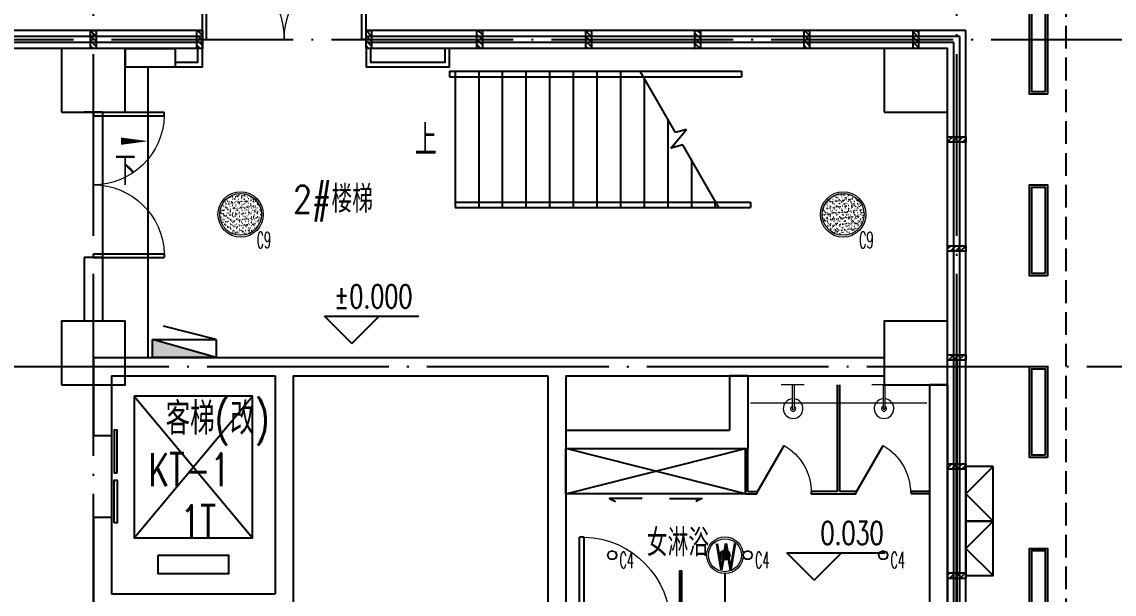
# Model space of a CAD drawing. Extents: x -621157 to 1764546, y -106808 to 741893.
# Drawn here: x 427137 to 439156, y 33896 to 40194 of the extents above; entities that cross this region are included whole.
import ezdxf
from ezdxf.enums import TextEntityAlignment as Align

# ---------------------------------------------------------------- set-up
doc = ezdxf.new("R2010")
doc.units = 0
doc.header["$LTSCALE"] = 1000
doc.header["$MEASUREMENT"] = 0
for name, pattern in [('XREF-A-101-平面图_t3$0$__DASH', [0.35, 0.25, -0.1]), ('XREF-A-101-平面图_t3$0$DASH', [0.35, 0.25, -0.1]), ('XREF-A-101-平面图_t3$0$DOTE', [2.42, 2, -0.2, 0.02, -0.2])]:
    doc.linetypes.add(name, pattern=pattern)
for name, color, linetype in [('0-底图', 7, 'Continuous'), ('KNX line', 3, 'Continuous'), ('WIRE-照明', 4, 'Continuous'), ('XREF-A-101-平面图_t3$0$A-COLUMN', 8, 'Continuous'), ('XREF-A-101-平面图_t3$0$A-CURTWALL', 8, 'Continuous'), ('XREF-A-101-平面图_t3$0$A-DIM_ELEV', 8, 'Continuous'), ('XREF-A-101-平面图_t3$0$A-DOTE', 8, 'Continuous'), ('XREF-A-101-平面图_t3$0$A-GROUND', 8, 'Continuous'), ('XREF-A-101-平面图_t3$0$A-LEAD-AROW', 8, 'Continuous'), ('XREF-A-101-平面图_t3$0$A-PUB-TEXT', 8, 'Continuous'), ('XREF-A-101-平面图_t3$0$A-RAIL', 8, 'Continuous'), ('XREF-A-101-平面图_t3$0$A-ROOM-CH', 8, 'Continuous'), ('XREF-A-101-平面图_t3$0$A-SEE', 8, 'Continuous'), ('XREF-A-101-平面图_t3$0$A-STAIR', 8, 'Continuous'), ('XREF-A-101-平面图_t3$0$A-SURFACE', 8, 'Continuous'), ('XREF-A-101-平面图_t3$0$A-WALL', 8, 'Continuous'), ('XREF-A-101-平面图_t3$0$A-WALL-FILL', 8, 'Continuous'), ('XREF-A-101-平面图_t3$0$A-WINDOW', 8, 'Continuous'), ('XREF-A-101-平面图_t3$0$A-开启符号', 8, 'Continuous'), ('XREF-A-101-平面图_t3$0$A-背衬铝板', 8, 'Continuous'), ('XREF-A-101-平面图_t3$0$DIM_SYMB', 8, 'Continuous'), ('XREF-A-101-平面图_t3$0$EQUIP_消火栓', 8, 'Continuous'), ('XREF-A-101-平面图_t3$0$HANDRAIL', 8, 'Continuous'), ('XREF-A-101-平面图_t3$0$I-FURNITURE', 8, 'Continuous'), ('XREF-A-101-平面图_t3$0$LVTRY', 8, 'Continuous'), ('XREF-A-101-平面图_t3$0$PUB_TEXT', 8, 'Continuous'), ('XREF-A-101-平面图_t3$0$STAIR', 8, 'Continuous')]:
    doc.layers.add(name, color=color, linetype=linetype)
for name, color, linetype, lineweight in [('KNX微波占空', 4, 'Continuous', 0), ('LIGHT-INF', 6, 'Continuous', 0), ('XREF-A-101-平面图_t3$0$-DS-厨卫', 8, 'Continuous', 20)]:
    doc.layers.add(name, color=color, linetype=linetype, lineweight=lineweight)
doc.styles.add('_TEL_DIM', font='SIMPLEX', dxfattribs={"width": 0.8, "height": 3.5, "bigfont": 'HZTXT'})
doc.styles.add('INF DIM', font='SIMPLEX.SHX', dxfattribs={"width": 0.7, "bigfont": 'hztxt.shx'})
doc.styles.get("Standard").update_dxf_attribs({"font": 'romans.shx', "bigfont": 'HZDXC.SHX'})
doc.styles.add('XREF-A-101-平面图_t3$0$-HZDXCROMANS', font='ROMANS.shx', dxfattribs={"bigfont": 'HZDXC.shx'})
doc.styles.add('XREF-A-101-平面图_t3$0$_TCH_DIM', font='SIMPLEX', dxfattribs={"bigfont": 'GBCBIG'})
doc.styles.add('XREF-A-101-平面图_t3$0$A-STANDARD', font='SIMPLEX', dxfattribs={"bigfont": 'GBCBIG'})
doc.styles.add('XREF-A-101-平面图_t3$0$hzdxcROMANS', font='ROMANS', dxfattribs={"width": 0.8, "bigfont": 'HZDXC'})
doc.linetypes.add('LED', pattern='A,6,-3.5,["LED",Standard,S=2.54,R=0,X=-2.54,Y=-1.27],-4.8', length=14.3)

# ---------------------------------------------------------------- blocks, each defined once
blk = doc.blocks.new('XREF-A-101-平面图_t3$0$轴网')
at = {"layer": 'XREF-A-101-平面图_t3$0$A-DOTE', "linetype": 'XREF-A-101-平面图_t3$0$DOTE'}
for p, q in [((57000, -3300), (57000, 43300)), ((66500, -3300), (66500, 43300)), ((-3300, 40000), (69800, 40000)), ((55830.8, 36400), (69800, 36400))]:
    blk.add_line(p, q, dxfattribs=at)
blk = doc.blocks.new('XREF-A-101-平面图_t3$0$G$C869EB286')
at = {"layer": 'XREF-A-101-平面图_t3$0$A-WINDOW'}
h = blk.add_hatch(dxfattribs=at)
h.set_pattern_fill('ANSI31', color=256, scale=25)
h.set_pattern_definition([(45, (-143.957, -89940), (-28.0633, 28.0633), [])])
h.paths.add_polyline_path([(0, 60), (200, 60), (200, 0), (0, 0)])
blk.add_lwpolyline([(0, 60), (200, 60), (200, 0), (0, 0)], close=True, dxfattribs=at)
blk = doc.blocks.new('XREF-A-101-平面图_t3$0$G$CFA753FAF')
at = {"layer": 'XREF-A-101-平面图_t3$0$DIM_SYMB'}
blk.add_lwpolyline([(-5650, -1100, 0, 0, 0), (-3480, -1100, 80, 0, 0), (-3180, -1100, 0, 0, 0)], format="xyseb", dxfattribs=at)
at = {"layer": 'XREF-A-101-平面图_t3$0$HANDRAIL'}
for p, q in [((-5520, -1790), (-2270, -1790)), ((-5520, -1790), (-5520, -1850)), ((-2270, -1790), (-2270, -1850)), ((-5520, -1850), (-2270, -1850))]:
    blk.add_line(p, q, dxfattribs=at)
at = {"layer": 'XREF-A-101-平面图_t3$0$STAIR'}
for p, q in [((-5580, -350), (-2370, -350)), ((-5580, -350), (-5580, -410)), ((-5520, -350), (-3483, -350)), ((-5520, -350), (-5520, -1850)), ((-5260, -350), (-5260, -1850)), ((-5000, -350), (-5000, -1850)), ((-4740, -350), (-4740, -1850)), ((-4480, -350), (-4480, -1850)), ((-4220, -350), (-4220, -1850)), ((-3960, -350), (-3960, -1850)), ((-3700, -350), (-3700, -1850)), ((-3095, -1022), (-3483, -350)), ((-2370, -350), (-2370, -410)), ((-5580, -410), (-2370, -410)), ((-3440, -425), (-3440, -1850)), ((-3180, -875), (-3180, -1850)), ((-3145, -1195), (-2973, -989)), ((-2973, -989), (-3095, -1022)), ((-3015, -1161), (-3145, -1195)), ((-2617, -1850), (-3015, -1161)), ((-2920, -1325), (-2920, -1850)), ((-2660, -1775), (-2660, -1850)), ((-5520, -1850), (-2617, -1850))]:
    blk.add_line(p, q, dxfattribs=at)
at = {"layer": 'XREF-A-101-平面图_t3$0$PUB_TEXT', "style": 'XREF-A-101-平面图_t3$0$_TCH_DIM'}
blk.add_text('上', height=338, dxfattribs=at).set_placement((-5964, -1275))
blk = doc.blocks.new('XREF-A-101-平面图_t3$0$柱网1F')
at = {"layer": 'XREF-A-101-平面图_t3$0$A-COLUMN'}
for points in [[(56650, -800), (57350, -800), (57350, -100), (56650, -100)], [(65700, -800), (66400, -800), (66400, -100), (65700, -100)], [(56650, -3800), (57350, -3800), (57350, -3100), (56650, -3100)], [(65700, -3800), (66400, -3800), (66400, -3100), (65700, -3100)]]:
    blk.add_lwpolyline(points, close=True, dxfattribs=at)
blk = doc.blocks.new('XREF-A-101-平面图_t3$0$ROOM')
at = {"layer": 'XREF-A-101-平面图_t3$0$A-ROOM-CH', "style": 'XREF-A-101-平面图_t3$0$-HZDXCROMANS', "width": 0.6}
for tag, p in [('中文房间名称', (0, -1000)), ('英文房间名称', (0, -1500))]:
    blk.add_attdef(tag, text='', height=300, dxfattribs=at).set_placement(p, align=Align.CENTER)
blk = doc.blocks.new('XREF-A-101-平面图_t3$0$$TWTSYS$00000508')
for p, q in [((-0.5, 0.5), (0.324, 1.224)), ((-0.5, 0.5), (-0.5, -0.5)), ((-0.5, -0.5), (0.5, 0.5)), ((0.5, 0.5), (-0.5, 0.5)), ((0.5, -0.5), (0.5, 0.5)), ((-0.5, -0.5), (0.5, -0.5))]:
    blk.add_line(p, q)
blk.add_solid([(0.5, -0.5), (0.5, 0.5), (-0.5, -0.5)])
blk = doc.blocks.new('XREF-A-101-平面图_t3$0$G$C156FCA62')
at = {"layer": 'XREF-A-101-平面图_t3$0$EQUIP_消火栓', "xscale": -700, "yscale": 200, "zscale": 700}
blk.add_blockref('XREF-A-101-平面图_t3$0$$TWTSYS$00000508', (58000, 36600), dxfattribs=at)
blk = doc.blocks.new('XREF-A-101-平面图_t3$0$dgdgd')
at = {"layer": 'XREF-A-101-平面图_t3$0$-DS-厨卫'}
blk.add_line((71084, -3852), (71064, -3852), dxfattribs=at)
for points in [[(71197, -3852), (70941, -3852)], [(71064, -3852), (71064, -4115)], [(71084, -3852), (71084, -4115)]]:
    blk.add_lwpolyline(points, dxfattribs=at)
for centre, radius, start, end in [((71074, -4114), 108, 95.306, 84.694), ((71074, -4114), 28.3, 110.6725, 69.3275), ((71074, -4112), 10.5, 197.2381, 342.7619)]:
    blk.add_arc(centre, radius, start, end, dxfattribs=at)
blk = doc.blocks.new('XREF-A-101-平面图_t3$0$A-VEGA-2-LAY-1-01（B栋办公楼）$0$$TCHSYS$APDOOR2D')
blk.add_line((0.5, 0), (0, 0.866))
at = {"lineweight": 13}
blk.add_arc((0.5, 0), 1, 120, 180, dxfattribs=at)
blk = doc.blocks.new('XREF-A-101-平面图_t3$0$G$C392A9A82')
for points in [[(63137, -5150), (62778, -5150), (62847, -5185)], [(63438, -5150), (63797, -5150), (63728, -5185)]]:
    blk.add_lwpolyline(points)
at = {"layer": 'XREF-A-101-平面图_t3$0$I-FURNITURE', "color": 251, "ltscale": 0.5}
for p, q in [((62300, -5100), (64275, -4600)), ((64275, -5100), (62300, -4600))]:
    blk.add_line(p, q, dxfattribs=at)
at = {"layer": 'XREF-A-101-平面图_t3$0$LVTRY'}
for p, q in [((65288, -5075, 0), (65288, -3900)), ((65313, -5075, 0), (65313, -3900)), ((64275, -5100, 0), (64275, -4600)), ((64300, -5075, 0), (64300, -4600)), ((64275, -5100, 0), (64400, -5100, 0)), ((64300, -5075, 0), (64400, -5075, 0)), ((66300, -5074), (66100, -5074)), ((66300, -5099), (66100, -5099))]:
    blk.add_line(p, q, dxfattribs=at)
for points in [[(62300, -4600), (64275, -4600), (64275, -5100), (62300, -5100)], [(63550, -6450), (63575, -6450), (63575, -5950), (63550, -5950)]]:
    blk.add_lwpolyline(points, close=True, dxfattribs=at)
for points in [[(64400, -5075), (64400, -5100)], [(65000, -5075), (65000, -5100), (65491, -5100), (65491, -5075), (65313, -5075)], [(65288, -5075), (65000, -5075)], [(66100, -5074), (66100, -5099)]]:
    blk.add_lwpolyline(points, dxfattribs=at)
for p in [(-6274, -48, 0), (-5274, -48, 0)]:
    blk.add_blockref('XREF-A-101-平面图_t3$0$dgdgd', p, dxfattribs=at)
at = {"layer": 'XREF-A-101-平面图_t3$0$LVTRY', "xscale": -600, "yscale": 600, "zscale": 25}
for p in [(64700, -5087, 0), (65791, -5087, 0)]:
    blk.add_blockref('XREF-A-101-平面图_t3$0$A-VEGA-2-LAY-1-01（B栋办公楼）$0$$TCHSYS$APDOOR2D', p, dxfattribs=at)
blk = doc.blocks.new('XREF-A-101-平面图_t3$0$G$C646F86AA')
at = {"layer": 'XREF-A-101-平面图_t3$0$EQUIP_消火栓', "xscale": -700, "yscale": 200, "zscale": 700}
blk.add_blockref('XREF-A-101-平面图_t3$0$$TWTSYS$00000508', (58000, 36600), dxfattribs=at)
blk = doc.blocks.new('XREF-A-101-平面图_t3$0$DOOR2DLIB$SYSLIB$00000108')
at = {"color": 0}
for p, q in [((-0.5, 0), (-0.5, 0.4875)), ((-0.475, 0.4875), (-0.5, 0.4875)), ((-0.475, 0), (-0.475, 0.4875)), ((0.475, 0), (0.475, 0.4875)), ((0.475, 0.4875), (0.5, 0.4875)), ((0.5, 0), (0.5, 0.4875)), ((-0.5, 0), (-0.475, 0)), ((0.5, 0), (0.475, 0))]:
    blk.add_line(p, q, dxfattribs=at)
at = {"color": 0, "lineweight": 13}
for centre, start, end in [((-0.4875, 0), 0, 88.53072), ((0.4875, 0), 91.46928, 180)]:
    blk.add_arc(centre, 0.4875, start, end, dxfattribs=at)
blk = doc.blocks.new('*U25199')
at = {"color": 0}
blk.add_line((-450, 100), (450, 100), dxfattribs=at)
for points in [[(-40, 160), (-510, 160), (-510, 130), (-40, 130)], [(510, 130), (40, 130), (40, 160), (510, 160)]]:
    blk.add_lwpolyline(points, close=True, dxfattribs=at)
blk = doc.blocks.new('*U25198')
at = {"color": 0, "xscale": 0.001111111111111111, "yscale": 0.001111111111111111, "zscale": 0.001111111111111111}
blk.add_blockref('*U25199', (0, 0), dxfattribs=at)
blk = doc.blocks.new('XREF-A-101-平面图_t3$0$DOOR2DLIB$SYSLIB$00000107')
at = {"color": 0}
for p, q in [((0.45, 0.975), (0.5, 0.975)), ((0.45, 0), (0.45, 0.975)), ((0.5, 0), (0.5, 0.975)), ((0.5, 0), (0.45, 0))]:
    blk.add_line(p, q, dxfattribs=at)
at = {"color": 0, "lineweight": 13}
blk.add_arc((0.475, 0), 0.975, 91.4693, 180, dxfattribs=at)
blk = doc.blocks.new('XREF-A-101-平面图_t3')
at = {"layer": 'XREF-A-101-平面图_t3$0$A-CURTWALL'}
for p, q in [((266533, 30500), (266533, 40033)), ((266600, 30500), (266600, 40100)), ((266467, 30500), (266467, 39967)), ((266400, 30500), (266400, 39900))]:
    blk.add_line(p, q, dxfattribs=at)
at = {"layer": 'XREF-A-101-平面图_t3$0$A-GROUND'}
blk.add_lwpolyline([(257600, 39700), (257600, 36500)], dxfattribs=at)
at = {"layer": 'XREF-A-101-平面图_t3$0$A-RAIL'}
for points in [[(257900, 39700), (258200, 39700), (258200, 39900)], [(257900, 39750), (258150, 39750), (258150, 39900)], [(260000, 39900), (260000, 39700), (260920, 39700), (260920, 39900)], [(260050, 39900), (260050, 39750), (260870, 39750), (260870, 39900)]]:
    blk.add_lwpolyline(points, dxfattribs=at)
at = {"layer": 'XREF-A-101-平面图_t3$0$A-SEE', "linetype": 'XREF-A-101-平面图_t3$0$DASH'}
blk.add_lwpolyline([(247200, 41200), (247200, 41200), (267700, 41200), (267700, 27600), (267700, 27600)], dxfattribs=at)
at = {"layer": 'XREF-A-101-平面图_t3$0$A-SURFACE'}
for points in [[(267500, 39400), (267300, 39400), (267300, 40400), (267500, 40400)], [(267475, 39425), (267325, 39425), (267325, 40375), (267475, 40375)], [(267500, 37400), (267300, 37400), (267300, 38400), (267500, 38400)], [(267475, 37425), (267325, 37425), (267325, 38375), (267475, 38375)], [(267500, 35400), (267300, 35400), (267300, 36400), (267500, 36400)], [(267475, 35425), (267325, 35425), (267325, 36375), (267475, 36375)], [(267500, 33400), (267300, 33400), (267300, 34400), (267500, 34400)], [(267475, 33425), (267325, 33425), (267325, 34375), (267475, 34375)]]:
    blk.add_lwpolyline(points, close=True, dxfattribs=at)
at = {"layer": 'XREF-A-101-平面图_t3$0$A-WALL'}
blk.add_line((266400, 36200), (266400, 33650), dxfattribs=at)
at = {"layer": 'XREF-A-101-平面图_t3$0$A-开启符号', "linetype": 'Continuous'}
for points in [[(266900, 35300), (266600, 35300), (266600, 34700), (266900, 34700)], [(266900, 34700), (266600, 34700), (266600, 34100), (266900, 34100)]]:
    blk.add_lwpolyline(points, close=True, dxfattribs=at)
for points in [[(266900, 35300), (266600, 35000), (266900, 34700)], [(266900, 34700), (266600, 34400), (266900, 34100)]]:
    blk.add_lwpolyline(points, dxfattribs=at)
at = {"layer": 'XREF-A-101-平面图_t3$0$A-背衬铝板', "color": 6, "linetype": 'XREF-A-101-平面图_t3$0$__DASH', "ltscale": 0.5, "const_width": 30}
blk.add_lwpolyline([(266500, 36470), (266500, 30500)], dxfattribs=at)
for name, p in [('XREF-A-101-平面图_t3$0$G$C156FCA62', (200000, 0)), ('XREF-A-101-平面图_t3$0$G$CFA753FAF', (266500, 40000))]:
    blk.add_blockref(name, p)
at = {"layer": 'XREF-A-101-平面图_t3$0$A-COLUMN'}
blk.add_blockref('XREF-A-101-平面图_t3$0$柱网1F', (200000, 40000), dxfattribs=at)
at = {"layer": 'XREF-A-101-平面图_t3$0$A-DOTE'}
blk.add_blockref('XREF-A-101-平面图_t3$0$轴网', (200000, 0), dxfattribs=at)
at = {"layer": 'XREF-A-101-平面图_t3$0$A-ROOM-CH'}
ref = blk.add_blockref('XREF-A-101-平面图_t3$0$ROOM', (259637, 39094), dxfattribs=at)
ref.add_attrib('中文房间名称', '2#楼梯', dxfattribs={"height": 300, "style": 'XREF-A-101-平面图_t3$0$-HZDXCROMANS', "width": 0.8}).set_placement((259637, 38094), align=Align.CENTER)
ref = blk.add_blockref('XREF-A-101-平面图_t3$0$ROOM', (263433, 35313), dxfattribs=at)
ref.add_attrib('中文房间名称', '女淋浴', dxfattribs={"height": 300, "style": 'XREF-A-101-平面图_t3$0$-HZDXCROMANS', "width": 0.8}).set_placement((263433, 34313), align=Align.CENTER)
at = {"layer": 'XREF-A-101-平面图_t3$0$A-WINDOW'}
for p, rotation in [((256970, 40100), 270), ((258140, 40100), 270), ((260000, 40100), 270), ((261220, 40100), 270), ((262420, 40100), 270), ((263620, 40100), 270), ((264820, 40100), 270), ((266020, 40100), 270), ((266600, 38930), 180), ((266600, 37730), 180), ((266600, 36530), 180), ((266600, 35330), 180), ((266600, 34130), 180)]:
    blk.add_blockref('XREF-A-101-平面图_t3$0$G$C869EB286', p, dxfattribs=dict(at, rotation=rotation))
at = {"layer": 'XREF-A-101-平面图_t3$0$A-PUB-TEXT', "style": 'XREF-A-101-平面图_t3$0$hzdxcROMANS', "width": 0.8}
blk.add_text('客梯(改)', height=354.3, dxfattribs=at).set_placement((257795, 35651))
blk.add_blockref('XREF-A-101-平面图_t3$0$G$C392A9A82', (199900, 40100))
at = {"layer": 'XREF-A-101-平面图_t3$0$A-CURTWALL'}
for p, q in [((258200, 40100), (254600, 40100)), ((258200, 40033), (254600, 40033)), ((266600, 40100), (260000, 40100)), ((266533, 40033), (260000, 40033)), ((258200, 39967), (254600, 39967)), ((266467, 39967), (260000, 39967)), ((258200, 39900), (254600, 39900)), ((266400, 39900), (260000, 39900))]:
    blk.add_line(p, q, dxfattribs=at)
for points in [[(258200, 39900), (258200, 40100)], [(260000, 39900), (260000, 40100)]]:
    blk.add_lwpolyline(points, dxfattribs=at)
at = {"layer": 'XREF-A-101-平面图_t3$0$A-DIM_ELEV'}
for p, q in [((259844, 36655), (259544, 36955)), ((259544, 36955), (260580, 36955)), ((259844, 36655), (260144, 36955)), ((264932, 34051), (264632, 34351)), ((264632, 34351), (265711, 34351)), ((264932, 34051), (265232, 34351))]:
    blk.add_line(p, q, dxfattribs=at)
at = {"layer": 'XREF-A-101-平面图_t3$0$A-LEAD-AROW'}
blk.add_lwpolyline([(257104, 38881, 0, 0, 0), (257604, 38881, 0, 80, 0), (257304, 38881, 0, 0, 0)], format="xyseb", dxfattribs=at)
at = {"layer": 'XREF-A-101-平面图_t3$0$A-STAIR'}
for p, q in [((257450, 36075), (258750, 34515)), ((257450, 34515), (258750, 36075))]:
    blk.add_line(p, q, dxfattribs=at)
for points in [[(257450, 36075), (257450, 34515), (258750, 34515), (258750, 36075)], [(257710, 34320), (257710, 34125), (258490, 34125), (258490, 34320)]]:
    blk.add_lwpolyline(points, close=True, dxfattribs=at)
at = {"layer": 'XREF-A-101-平面图_t3$0$A-WALL'}
for p, q in [((264000, 36300), (264000, 35700)), ((264200, 36300), (264000, 36300)), ((264200, 36300), (264200, 35500)), ((266200, 36200), (266200, 33650)), ((266400, 36200), (266200, 36200)), ((262200, 35700), (264000, 35700)), ((262200, 35700), (262200, 35500)), ((262200, 35500), (264200, 35500))]:
    blk.add_line(p, q, dxfattribs=at)
at = {"layer": 'XREF-A-101-平面图_t3$0$A-WALL-FILL', "color": 171}
for p, q in [((257350, 39900), (257900, 39900)), ((257350, 39900), (257350, 39700)), ((257900, 39900), (257900, 39700)), ((257350, 39700), (257900, 39700)), ((257100, 39200), (256900, 39200)), ((256900, 37600), (256900, 36900)), ((257100, 37600), (257100, 36900)), ((257100, 36900), (256900, 36900)), ((257000, 36500), (259100, 36500)), ((257000, 36500), (257000, 35640)), ((259100, 36500), (262100, 36500)), ((262100, 36500), (265700, 36500)), ((265700, 36500), (265700, 36300)), ((257200, 36300), (259000, 36300)), ((257200, 36300), (257200, 35640)), ((259000, 36300), (259000, 33900)), ((259200, 36300), (259200, 33700)), ((259200, 36300), (262000, 36300)), ((262000, 36300), (262000, 33350)), ((262200, 36300), (265700, 36300)), ((262200, 36300), (262200, 33350)), ((257000, 34740), (257000, 33800)), ((257200, 34740), (257200, 33900)), ((257200, 33900), (259000, 33900))]:
    blk.add_line(p, q, dxfattribs=at)
for points in [[(257100, 39200), (256900, 39200)], [(257100, 37600), (256900, 37600)], [(257200, 35640), (257000, 35640)], [(257200, 34740), (257000, 34740)]]:
    blk.add_lwpolyline(points, dxfattribs=at)
at = {"layer": 'XREF-A-101-平面图_t3$0$A-WINDOW'}
blk.add_line((257100, 39200), (257100, 37600), dxfattribs=at)
blk.add_blockref('XREF-A-101-平面图_t3$0$G$C646F86AA', (200000, 0))
blk.add_blockref('XREF-A-101-平面图_t3$0$G$C646F86AA', (200000, 0))
for name, p, xscale, yscale, zscale, rotation in [('XREF-A-101-平面图_t3$0$DOOR2DLIB$SYSLIB$00000108', (259100, 40000), 1800, -1800, 1800, 180), ('XREF-A-101-平面图_t3$0$DOOR2DLIB$SYSLIB$00000108', (257000, 38400), -1600, 1600, -1600, 270.0000000000008), ('*U25198', (257100, 35190), 900, 900, 900, 270.0000000000008)]:
    blk.add_blockref(name, p, dxfattribs=dict(at, xscale=xscale, yscale=yscale, zscale=zscale, rotation=rotation))
at = {"layer": 'XREF-A-101-平面图_t3$0$A-WINDOW', "xscale": -1000, "yscale": 1000, "zscale": -1000}
blk.add_blockref('XREF-A-101-平面图_t3$0$DOOR2DLIB$SYSLIB$00000107', (262850, 33550), dxfattribs=at)
at = {"layer": 'XREF-A-101-平面图_t3$0$A-DIM_ELEV', "color": 7, "style": 'XREF-A-101-平面图_t3$0$A-STANDARD', "width": 0.705882}
for s, p in [('%%P0.000', (259647, 37045)), ('0.030', (265001, 34441))]:
    blk.add_text(s, height=255, dxfattribs=at).set_placement(p)
at = {"layer": 'XREF-A-101-平面图_t3$0$A-LEAD-AROW', "color": 7, "style": 'XREF-A-101-平面图_t3$0$A-STANDARD'}
blk.add_text('下', height=320, dxfattribs=at).set_placement((257238, 38398))
at = {"layer": 'XREF-A-101-平面图_t3$0$A-PUB-TEXT', "style": 'XREF-A-101-平面图_t3$0$hzdxcROMANS', "width": 0.7}
for s, p in [('KT-1', (257606, 35086)), ('1T', (257961, 34515))]:
    blk.add_text(s, height=360, dxfattribs=at).set_placement(p)
blk = doc.blocks.new('A$C8c40f85b')
h = blk.add_hatch()
h.set_pattern_fill('AR-SAND', color=251)
h.set_pattern_definition([(37.5, (-207815.466, -137699.18), (-1.600031, 48.941324), [0, -38.608, 0, -43.18, 0, -41.275]), (7.5, (-207815.466, -137699.18), (44.952328, 71.68251), [0, -20.828, 0, -34.798, 0, -13.335]), (327.5, (-207846.71, -137699.18), (79.099237, 0.1437185), [0, -12.7, 0, -45.72, 0, -59.69]), (317.5, (-207846.71, -137699.18), (76.355645, 22.292932), [0, -6.35, 0, -29.972, 0, -34.29])])
edge = h.paths.add_edge_path()
edge.add_arc((0, 0), 230, 0, 360)
blk.add_circle((0, 0), 250)
at = {"color": 251}
blk.add_circle((0, 0), 230, dxfattribs=at)
at = {"style": 'INF DIM', "width": 0.5}
blk.add_text('C9', height=180, dxfattribs=at).set_placement((177, -371))
blk = doc.blocks.new('Infinity011318499921231')
blk.add_circle((0, 0), 50)
at = {"color": 8}
blk.add_circle((0, 0), 45, dxfattribs=at)
at = {"style": 'INF DIM', "width": 0.5}
blk.add_text('C4', height=180, dxfattribs=at).set_placement((81, -144))
blk = doc.blocks.new('G$C6C03BD24')
at = {"layer": 'LIGHT-INF', "color": 6, "linetype": 'LED', "ltscale": 0.05}
blk.add_line((64230, -4000), (66170, -4000), dxfattribs=at)
at = {"layer": 'LIGHT-INF', "color": 6}
for name, p in [('A$C8c40f85b', (58620, -1925)), ('A$C8c40f85b', (65250, -1925)), ('Infinity011318499921231', (62709, -5675)), ('Infinity011318499921231', (64200, -5675)), ('Infinity011318499921231', (65691, -5675))]:
    blk.add_blockref(name, p, dxfattribs=at)
blk = doc.blocks.new('KNX微波占空')
at = {"layer": 'KNX微波占空'}
for p, q in [((11001.1, 35225.3), (11035.6, 35190.7)), ((11035.6, 35225.3), (11001.1, 35190.7)), ((11009, 35230.6), (11027.7, 35185.4)), ((11027.7, 35230.6), (11009, 35185.4)), ((11018.4, 35232.4), (11018.4, 35183.6)), ((11042.8, 35208), (10993.9, 35208)), ((11040.9, 35217.3), (10995.8, 35198.6)), ((10995.8, 35217.3), (11040.9, 35198.6))]:
    blk.add_line(p, q, dxfattribs=at)
for radius in [100.8, 90.6, 27.8, 24.4]:
    blk.add_circle((11018.4, 35208), radius, dxfattribs=at)
at = {"layer": 'KNX微波占空', "style": '_TEL_DIM', "width": 0.8}
blk.add_text('W', height=145.9, dxfattribs=at).set_placement((10963.4, 35126.9))
blk = doc.blocks.new('G$C51B1E2D8')
at = {"layer": 'KNX line', "ltscale": 73.427512, "const_width": 20}
blk.add_lwpolyline([(63777, -6314), (64050, -6314), (64050, -5977)], dxfattribs=at)
at = {"layer": 'KNX微波占空', "xscale": 2, "yscale": 2, "zscale": 2}
blk.add_blockref('KNX微波占空', (42013, -76191), dxfattribs=at)

msp = doc.modelspace()

# ---------------------------------------------------------------- block references
at = {"layer": '0-底图'}
msp.add_blockref('XREF-A-101-平面图_t3', (170924, 0), dxfattribs=at)

# ---------------------------------------------------------------- next in the draw order: block references
at = {"layer": 'WIRE-照明'}
msp.add_blockref('G$C6C03BD24', (370924, 40000), dxfattribs=at)

# ---------------------------------------------------------------- next in the draw order: block references
msp.add_blockref('G$C51B1E2D8', (370824, 40100), dxfattribs=at)

doc.saveas('drawing.dxf')
